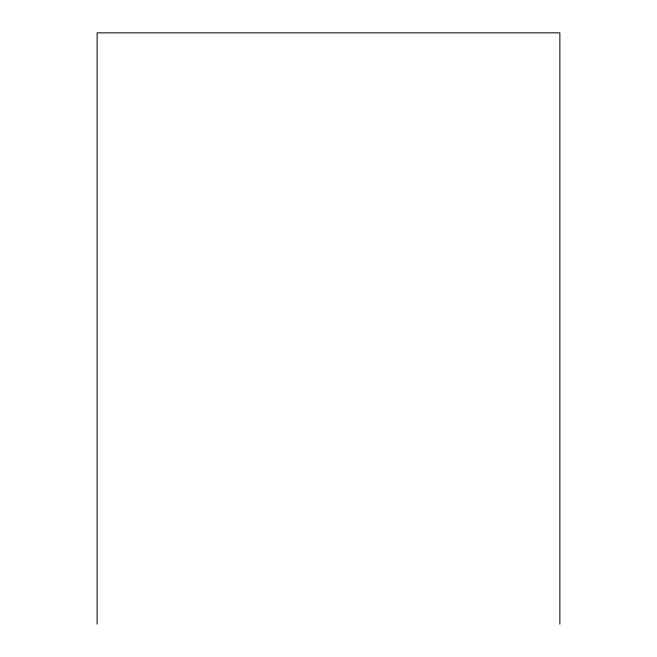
<?xml version="1.0" encoding="UTF-8"?>
<svg xmlns="http://www.w3.org/2000/svg" width="657" height="657" viewBox="0 0 657 657"><rect width="100%" height="100%" fill="white"/><g stroke="black" fill="none" stroke-linecap="round" stroke-linejoin="round"><path stroke-width="0.99" d="M559.871 624.15L559.871 32.85L97.129 32.85L97.129 624.15"/></g></svg>
